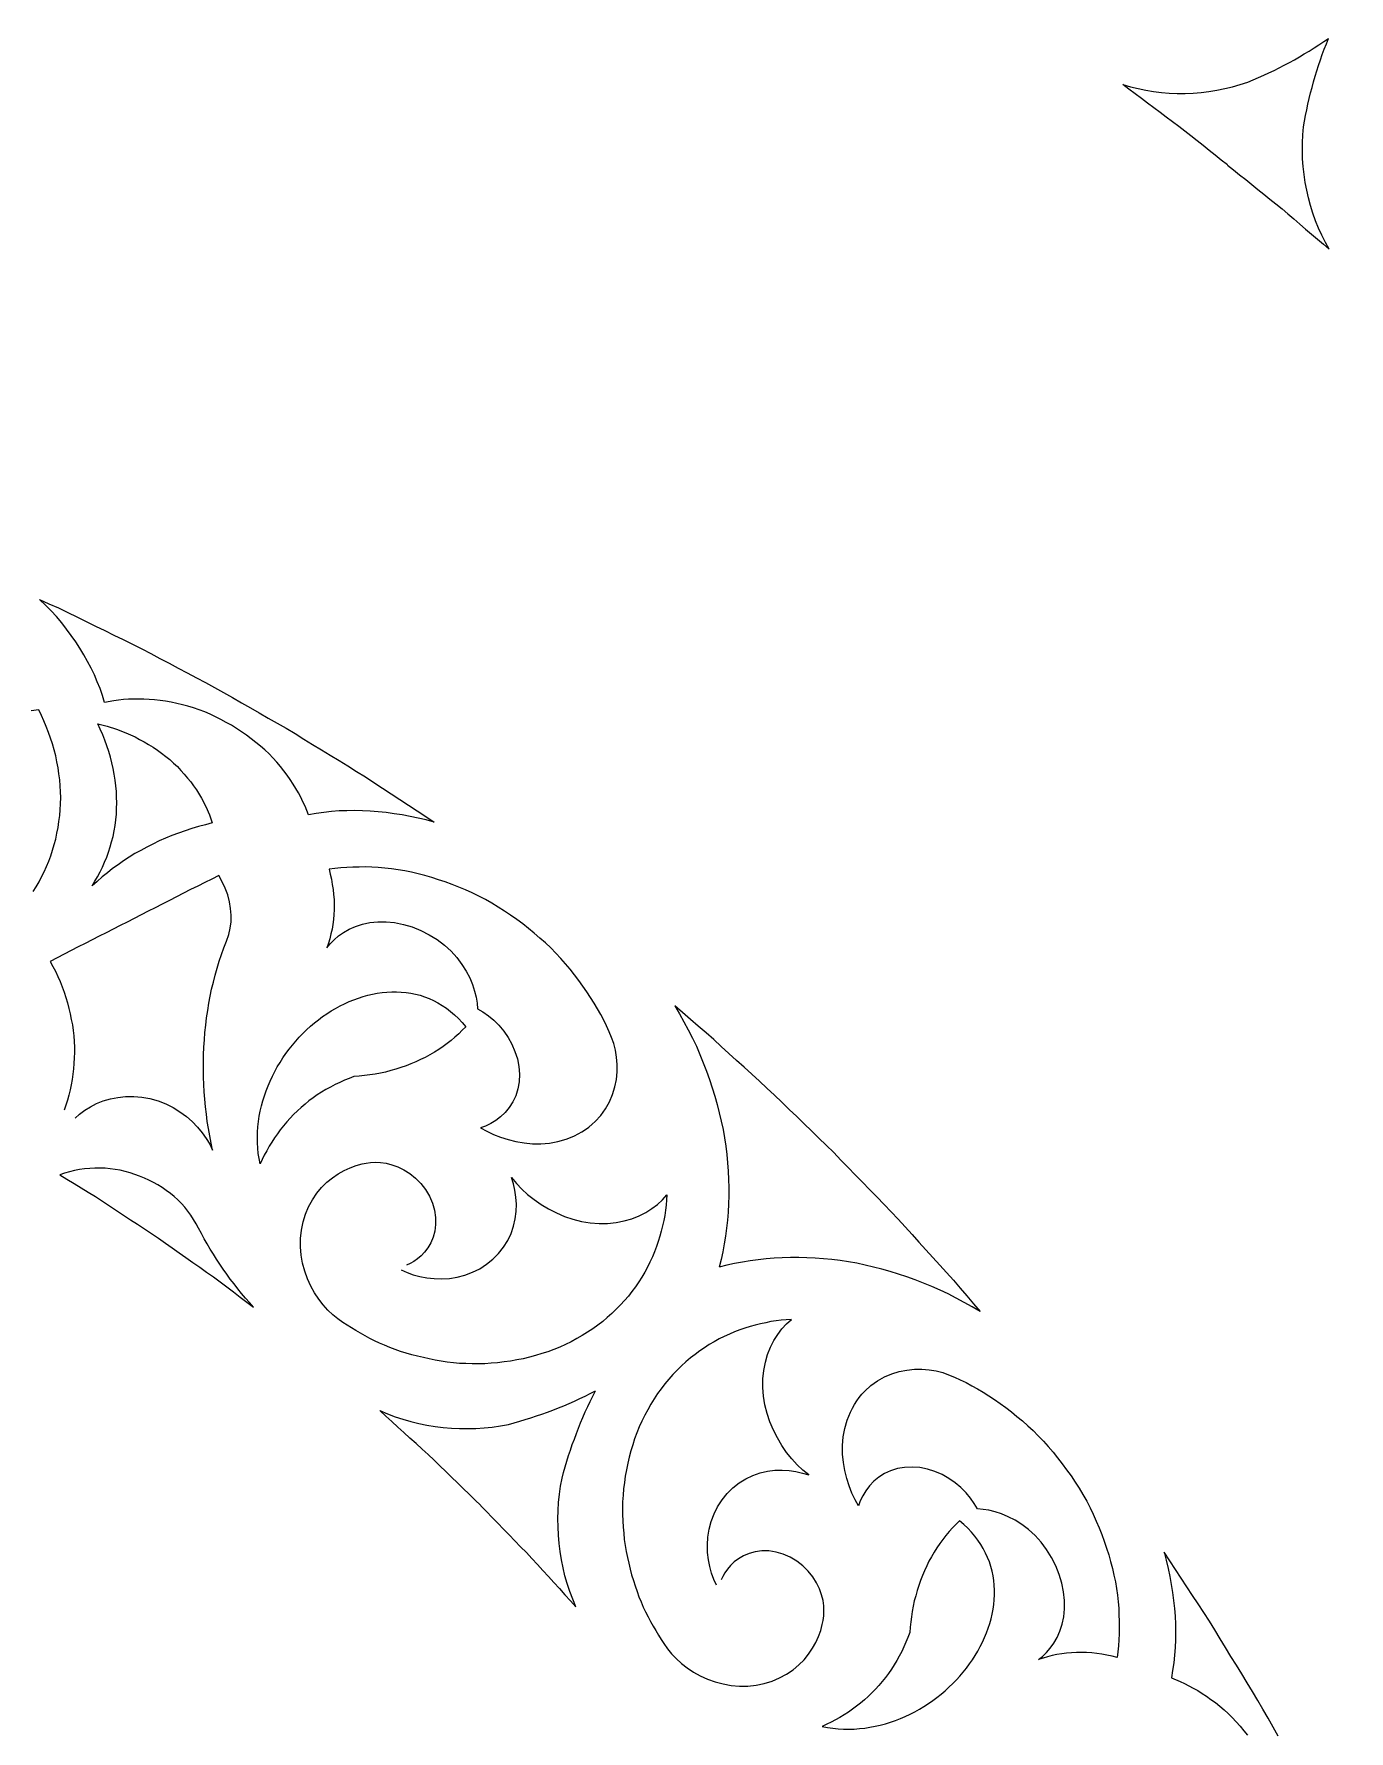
# Model space of a CAD drawing. Extents: x -1903 to -234, y -575 to 545.
# Drawn here: x -1205.6 to -1047.8, y 149.1 to 352.7 of the extents above; entities that cross this region are included whole.
import ezdxf

# ---------------------------------------------------------------- set-up
doc = ezdxf.new("R2010")
doc.units = 0
doc.layers.add('LAYER_1', color=18, linetype='CONTINUOUS')

msp = doc.modelspace()

# ---------------------------------------------------------------- linework, layer by layer
at = {"layer": 'LAYER_1'}
msp.add_lwpolyline([(-1342.91, 545.22, 0.414214), (-1902.91, -14.78, 0.414214), (-1342.91, -574.78, 0.414214), (-782.91, -14.78, 0.414214)], format="xyb", close=True, dxfattribs=at)
for points in [[(-1062.38, 337.01), (-1063.11, 337.59), (-1063.84, 338.17), (-1064.56, 338.76), (-1065.29, 339.34), (-1066.02, 339.92), (-1066.75, 340.51), (-1067.49, 341.08), (-1068.23, 341.64), (-1068.98, 342.2), (-1069.72, 342.76), (-1070.47, 343.32), (-1071.22, 343.88), (-1071.96, 344.44), (-1072.71, 345), (-1073.45, 345.56), (-1074.2, 346.12), (-1074.95, 346.68), (-1074.03, 346.4), (-1073.11, 346.17), (-1072.18, 345.98), (-1071.25, 345.82), (-1070.31, 345.71), (-1069.36, 345.63), (-1068.41, 345.59), (-1067.45, 345.59), (-1066.5, 345.63), (-1065.54, 345.71), (-1064.59, 345.83), (-1063.63, 345.99), (-1062.69, 346.18), (-1061.76, 346.4), (-1060.83, 346.66), (-1059.91, 346.95), (-1059.28, 347.22), (-1058.64, 347.49), (-1058.02, 347.77), (-1057.39, 348.06), (-1056.77, 348.36), (-1056.16, 348.66), (-1055.55, 348.98), (-1054.94, 349.3), (-1054.34, 349.64), (-1053.74, 349.98), (-1053.15, 350.33), (-1052.55, 350.68), (-1051.97, 351.06), (-1051.39, 351.43), (-1050.82, 351.82), (-1050.25, 352.2)], [(-1062.37, 337), (-1061.64, 336.42), (-1060.91, 335.83), (-1060.18, 335.25), (-1059.46, 334.67), (-1058.73, 334.08), (-1058, 333.5), (-1057.27, 332.92), (-1056.55, 332.33), (-1055.82, 331.74), (-1055.12, 331.13), (-1054.41, 330.53), (-1053.7, 329.92), (-1052.99, 329.32), (-1052.28, 328.71), (-1051.57, 328.11), (-1050.86, 327.5), (-1050.15, 326.89), (-1050.62, 327.72), (-1051.05, 328.57), (-1051.44, 329.44), (-1051.8, 330.32), (-1052.12, 331.22), (-1052.4, 332.13), (-1052.65, 333.05), (-1052.85, 333.98), (-1053.03, 334.92), (-1053.16, 335.87), (-1053.27, 336.81), (-1053.35, 337.76), (-1053.38, 338.72), (-1053.37, 339.68), (-1053.32, 340.64), (-1053.23, 341.6), (-1053.11, 342.28), (-1052.99, 342.96), (-1052.85, 343.64), (-1052.71, 344.31), (-1052.56, 344.98), (-1052.4, 345.65), (-1052.22, 346.32), (-1052.04, 346.98), (-1051.85, 347.65), (-1051.65, 348.31), (-1051.44, 348.96), (-1051.22, 349.62), (-1050.99, 350.27), (-1050.76, 350.92), (-1050.5, 351.56), (-1050.25, 352.2)], [(-1205.72, 249.81), (-1205.37, 250.39), (-1205.03, 250.97), (-1204.72, 251.58), (-1204.41, 252.19), (-1204.14, 252.82), (-1203.86, 253.46), (-1203.63, 254.11), (-1203.4, 254.77), (-1203.21, 255.45), (-1203.02, 256.12), (-1202.88, 256.82), (-1202.73, 257.51), (-1202.64, 258.22), (-1202.54, 258.93), (-1202.49, 259.64), (-1202.44, 260.36), (-1202.43, 261.09), (-1202.44, 261.8), (-1202.49, 262.52), (-1202.54, 263.24), (-1202.64, 263.96), (-1202.74, 264.68), (-1202.88, 265.4), (-1203.03, 266.11), (-1203.22, 266.82), (-1203.41, 267.53), (-1203.65, 268.22), (-1203.88, 268.92), (-1204.16, 269.61), (-1204.44, 270.29), (-1204.75, 270.96), (-1205.07, 271.63), (-1205.98, 271.51)], [(-1200.71, 222.61), (-1200.16, 223.11), (-1199.54, 223.57), (-1198.86, 224), (-1198.12, 224.37), (-1197.32, 224.69), (-1196.47, 224.95), (-1195.57, 225.12), (-1194.64, 225.22), (-1193.67, 225.23), (-1192.69, 225.15), (-1191.72, 224.98), (-1190.75, 224.72), (-1189.83, 224.36), (-1188.95, 223.91), (-1188.12, 223.4), (-1187.35, 222.83), (-1186.64, 222.21), (-1186.01, 221.56), (-1185.45, 220.88), (-1184.96, 220.19), (-1184.55, 219.49), (-1184.2, 218.79), (-1184.38, 219.64), (-1184.55, 220.5), (-1184.7, 221.37), (-1184.84, 222.24), (-1184.95, 223.12), (-1185.06, 224), (-1185.14, 224.89), (-1185.22, 225.77), (-1185.26, 226.66), (-1185.3, 227.56), (-1185.31, 228.45), (-1185.31, 229.34), (-1185.28, 230.24), (-1185.26, 231.13), (-1185.19, 232.02), (-1185.12, 232.91), (-1185.02, 233.8), (-1184.92, 234.67), (-1184.79, 235.54), (-1184.66, 236.41), (-1184.49, 237.26), (-1184.32, 238.12), (-1184.11, 238.96), (-1183.9, 239.8), (-1183.66, 240.63), (-1183.42, 241.46), (-1183.14, 242.27), (-1182.86, 243.08), (-1182.54, 243.87), (-1182.23, 244.66), (-1182.07, 245.41), (-1181.98, 246.18), (-1181.96, 246.98), (-1182.03, 247.79), (-1182.17, 248.6), (-1182.38, 249.42), (-1182.67, 250.21), (-1183.03, 250.99), (-1183.44, 251.74), (-1184.29, 251.32), (-1185.14, 250.9), (-1185.99, 250.48), (-1186.84, 250.05), (-1187.69, 249.61), (-1188.54, 249.17), (-1189.39, 248.74), (-1190.24, 248.31), (-1191.09, 247.88), (-1191.93, 247.45), (-1192.78, 247.02), (-1193.62, 246.58), (-1194.47, 246.16), (-1195.31, 245.73), (-1196.15, 245.31), (-1196.99, 244.88), (-1197.83, 244.45), (-1198.67, 244.02), (-1199.51, 243.6), (-1200.34, 243.17), (-1201.18, 242.75), (-1202.02, 242.31), (-1202.86, 241.87), (-1203.69, 241.43), (-1203.37, 240.84), (-1203.05, 240.25), (-1202.77, 239.64), (-1202.49, 239.01), (-1202.25, 238.38), (-1202.01, 237.74), (-1201.81, 237.09), (-1201.61, 236.45), (-1201.44, 235.79), (-1201.28, 235.14), (-1201.16, 234.47), (-1201.03, 233.81), (-1200.95, 233.15), (-1200.87, 232.49), (-1200.83, 231.82), (-1200.79, 231.16), (-1200.79, 230.5), (-1200.8, 229.85), (-1200.84, 229.2), (-1200.88, 228.54), (-1200.97, 227.9), (-1201.05, 227.26), (-1201.17, 226.63), (-1201.29, 226.01), (-1201.45, 225.39), (-1201.61, 224.78), (-1201.81, 224.18), (-1202, 223.59)], [(-1109.64, 218.51), (-1110.53, 219.37), (-1111.42, 220.23), (-1112.3, 221.09), (-1113.19, 221.95), (-1114.08, 222.81), (-1114.97, 223.67), (-1115.85, 224.53), (-1116.74, 225.39), (-1117.65, 226.23), (-1118.56, 227.06), (-1119.47, 227.89), (-1120.39, 228.73), (-1121.3, 229.56), (-1122.22, 230.39), (-1123.13, 231.22), (-1124.04, 232.05), (-1124.96, 232.88), (-1125.9, 233.68), (-1126.84, 234.48), (-1127.78, 235.29), (-1128.72, 236.09), (-1128.16, 235.13), (-1127.62, 234.17), (-1127.1, 233.21), (-1126.6, 232.24), (-1126.13, 231.27), (-1125.7, 230.27), (-1125.3, 229.27), (-1124.92, 228.27), (-1124.56, 227.27), (-1124.23, 226.27), (-1123.92, 225.27), (-1123.63, 224.27), (-1123.37, 223.27), (-1123.14, 222.27), (-1122.92, 221.27), (-1122.74, 220.28), (-1122.58, 219.28), (-1122.46, 218.27), (-1122.37, 217.27), (-1122.3, 216.27), (-1122.25, 215.28), (-1122.23, 214.29), (-1122.23, 213.31), (-1122.26, 212.33), (-1122.32, 211.36), (-1122.39, 210.39), (-1122.5, 209.43), (-1122.62, 208.48), (-1122.78, 207.53), (-1122.96, 206.6), (-1123.16, 205.67), (-1123.39, 204.75)], [(-1109.63, 218.49), (-1108.77, 217.6), (-1107.91, 216.72), (-1107.05, 215.83), (-1106.19, 214.94), (-1105.33, 214.05), (-1104.46, 213.17), (-1103.6, 212.28), (-1102.74, 211.39), (-1101.9, 210.49), (-1101.07, 209.57), (-1100.24, 208.66), (-1099.41, 207.74), (-1098.57, 206.83), (-1097.74, 205.92), (-1096.91, 205), (-1096.08, 204.09), (-1095.25, 203.17), (-1094.45, 202.23), (-1093.65, 201.29), (-1092.85, 200.35), (-1092.04, 199.41), (-1093, 199.97), (-1093.96, 200.52), (-1094.93, 201.03), (-1095.9, 201.53), (-1096.87, 202), (-1097.86, 202.43), (-1098.86, 202.84), (-1099.86, 203.22), (-1100.86, 203.57), (-1101.86, 203.91), (-1102.86, 204.22), (-1103.86, 204.5), (-1104.86, 204.76), (-1105.86, 205), (-1106.86, 205.21), (-1107.85, 205.4), (-1108.85, 205.55), (-1109.86, 205.67), (-1110.86, 205.76), (-1111.86, 205.84), (-1112.85, 205.88), (-1113.84, 205.9), (-1114.83, 205.9), (-1115.81, 205.87), (-1116.78, 205.82), (-1117.74, 205.74), (-1118.7, 205.64), (-1119.65, 205.51), (-1120.6, 205.35), (-1121.53, 205.18), (-1122.46, 204.97), (-1123.38, 204.74)], [(-1161.55, 204.42), (-1160.86, 204.11), (-1160.11, 203.84), (-1159.32, 203.62), (-1158.48, 203.46), (-1157.6, 203.37), (-1156.7, 203.34), (-1155.77, 203.4), (-1154.84, 203.55), (-1153.91, 203.79), (-1153, 204.13), (-1152.12, 204.56), (-1151.3, 205.09), (-1150.54, 205.7), (-1149.86, 206.38), (-1149.27, 207.14), (-1148.77, 207.94), (-1148.37, 208.79), (-1148.07, 209.66), (-1147.86, 210.54), (-1147.75, 211.43), (-1147.73, 212.3), (-1147.78, 213.15), (-1147.9, 213.97), (-1148.08, 214.75), (-1148.31, 215.5), (-1147.73, 214.8), (-1147.09, 214.12), (-1146.38, 213.47), (-1145.61, 212.85), (-1144.77, 212.27), (-1143.87, 211.74), (-1142.93, 211.26), (-1141.96, 210.84), (-1140.94, 210.5), (-1139.91, 210.24), (-1138.86, 210.07), (-1137.81, 209.99), (-1136.78, 210), (-1135.77, 210.1), (-1134.8, 210.29), (-1133.87, 210.56), (-1133.01, 210.9), (-1132.2, 211.31), (-1131.46, 211.77), (-1130.79, 212.28), (-1130.19, 212.83), (-1129.67, 213.41), (-1129.71, 212.81), (-1129.75, 212.2), (-1129.84, 211.58), (-1129.93, 210.96), (-1130.05, 210.33), (-1130.18, 209.71), (-1130.34, 209.08), (-1130.5, 208.46), (-1130.71, 207.83), (-1130.91, 207.21), (-1131.16, 206.59), (-1131.41, 205.97), (-1131.7, 205.36), (-1131.99, 204.75), (-1132.33, 204.16), (-1132.67, 203.56), (-1133.05, 202.98), (-1133.43, 202.4), (-1133.86, 201.84), (-1134.29, 201.28), (-1134.76, 200.74), (-1135.23, 200.21), (-1135.75, 199.7), (-1136.26, 199.19), (-1136.82, 198.71), (-1137.37, 198.23), (-1137.97, 197.79), (-1138.57, 197.34), (-1139.2, 196.94), (-1139.83, 196.53), (-1140.49, 196.17), (-1141.15, 195.8), (-1141.84, 195.48), (-1142.53, 195.15), (-1143.25, 194.88), (-1143.96, 194.6), (-1144.69, 194.37), (-1145.42, 194.13), (-1146.17, 193.95), (-1146.92, 193.76), (-1147.68, 193.62), (-1148.44, 193.47), (-1149.21, 193.37), (-1149.98, 193.27), (-1150.75, 193.21), (-1151.52, 193.16), (-1152.29, 193.15), (-1153.05, 193.14), (-1153.8, 193.17), (-1154.56, 193.2), (-1155.3, 193.28), (-1156.04, 193.35), (-1156.77, 193.47), (-1157.49, 193.58), (-1158.2, 193.74), (-1158.9, 193.89), (-1159.6, 194.06), (-1160.29, 194.24), (-1160.97, 194.44), (-1161.64, 194.64), (-1162.28, 194.88), (-1162.93, 195.11), (-1163.55, 195.37), (-1164.16, 195.63), (-1164.75, 195.92), (-1165.34, 196.2), (-1165.9, 196.51), (-1166.46, 196.81), (-1166.99, 197.13), (-1167.53, 197.45), (-1168.04, 197.78), (-1168.55, 198.1), (-1169.16, 198.54), (-1169.76, 199.03), (-1170.35, 199.59), (-1170.92, 200.22), (-1171.46, 200.91), (-1171.96, 201.66), (-1172.41, 202.48), (-1172.8, 203.35), (-1173.13, 204.27), (-1173.39, 205.22), (-1173.57, 206.19), (-1173.66, 207.19), (-1173.65, 208.19), (-1173.54, 209.19), (-1173.34, 210.17), (-1173.05, 211.11), (-1172.68, 212), (-1172.22, 212.84), (-1171.69, 213.61), (-1171.11, 214.31), (-1170.48, 214.93), (-1169.81, 215.48), (-1169.11, 215.95), (-1168.4, 216.35), (-1167.68, 216.67), (-1166.96, 216.93), (-1166.25, 217.13), (-1165.76, 217.23), (-1165.23, 217.3), (-1164.66, 217.33), (-1164.03, 217.3), (-1163.37, 217.21), (-1162.68, 217.04), (-1161.97, 216.78), (-1161.25, 216.42), (-1160.54, 215.97), (-1159.85, 215.42), (-1159.22, 214.78), (-1158.65, 214.05), (-1158.18, 213.26), (-1157.81, 212.43), (-1157.56, 211.57), (-1157.44, 210.71), (-1157.43, 209.88), (-1157.53, 209.08), (-1157.74, 208.34), (-1158.02, 207.67), (-1158.36, 207.08), (-1158.75, 206.56), (-1159.17, 206.11), (-1159.6, 205.74), (-1160.04, 205.43), (-1160.48, 205.17), (-1160.91, 204.97)], [(-1123.72, 166.58), (-1124.02, 167.28), (-1124.29, 168.02), (-1124.51, 168.82), (-1124.67, 169.65), (-1124.77, 170.53), (-1124.79, 171.43), (-1124.73, 172.36), (-1124.58, 173.3), (-1124.34, 174.23), (-1124, 175.14), (-1123.57, 176.01), (-1123.04, 176.83), (-1122.43, 177.59), (-1121.75, 178.27), (-1121, 178.87), (-1120.19, 179.37), (-1119.34, 179.77), (-1118.47, 180.07), (-1117.59, 180.27), (-1116.71, 180.38), (-1115.84, 180.41), (-1114.99, 180.35), (-1114.17, 180.23), (-1113.38, 180.05), (-1112.64, 179.83), (-1113.33, 180.4), (-1114.01, 181.04), (-1114.66, 181.75), (-1115.29, 182.53), (-1115.86, 183.36), (-1116.39, 184.26), (-1116.87, 185.2), (-1117.29, 186.18), (-1117.63, 187.19), (-1117.89, 188.22), (-1118.06, 189.27), (-1118.14, 190.32), (-1118.13, 191.35), (-1118.03, 192.36), (-1117.84, 193.33), (-1117.57, 194.26), (-1117.23, 195.13), (-1116.82, 195.93), (-1116.36, 196.67), (-1115.85, 197.34), (-1115.3, 197.94), (-1114.72, 198.47), (-1115.33, 198.42), (-1115.93, 198.38), (-1116.55, 198.29), (-1117.18, 198.21), (-1117.8, 198.08), (-1118.43, 197.96), (-1119.05, 197.79), (-1119.68, 197.63), (-1120.3, 197.42), (-1120.92, 197.22), (-1121.54, 196.97), (-1122.16, 196.72), (-1122.77, 196.43), (-1123.38, 196.14), (-1123.98, 195.8), (-1124.57, 195.47), (-1125.15, 195.08), (-1125.73, 194.7), (-1126.29, 194.27), (-1126.85, 193.85), (-1127.39, 193.37), (-1127.93, 192.9), (-1128.44, 192.39), (-1128.95, 191.87), (-1129.42, 191.31), (-1129.9, 190.76), (-1130.35, 190.16), (-1130.79, 189.57), (-1131.2, 188.94), (-1131.6, 188.31), (-1131.97, 187.64), (-1132.33, 186.98), (-1132.66, 186.29), (-1132.98, 185.6), (-1133.26, 184.89), (-1133.54, 184.17), (-1133.77, 183.44), (-1134, 182.71), (-1134.18, 181.96), (-1134.37, 181.22), (-1134.51, 180.45), (-1134.66, 179.69), (-1134.76, 178.92), (-1134.87, 178.15), (-1134.92, 177.38), (-1134.98, 176.61), (-1134.99, 175.85), (-1135, 175.08), (-1134.96, 174.33), (-1134.93, 173.57), (-1134.85, 172.83), (-1134.78, 172.09), (-1134.66, 171.37), (-1134.55, 170.64), (-1134.4, 169.93), (-1134.24, 169.23), (-1134.07, 168.53), (-1133.9, 167.84), (-1133.69, 167.17), (-1133.49, 166.5), (-1133.25, 165.85), (-1133.02, 165.21), (-1132.76, 164.59), (-1132.5, 163.97), (-1132.22, 163.38), (-1131.93, 162.79), (-1131.63, 162.23), (-1131.32, 161.67), (-1131, 161.14), (-1130.68, 160.61), (-1130.36, 160.09), (-1130.03, 159.58), (-1129.6, 158.97), (-1129.1, 158.37), (-1128.54, 157.78), (-1127.91, 157.21), (-1127.23, 156.67), (-1126.47, 156.17), (-1125.66, 155.72), (-1124.78, 155.33), (-1123.86, 155), (-1122.92, 154.74), (-1121.94, 154.56), (-1120.94, 154.48), (-1119.94, 154.49), (-1118.94, 154.59), (-1117.97, 154.79), (-1117.03, 155.08), (-1116.13, 155.46), (-1115.29, 155.91), (-1114.52, 156.44), (-1113.82, 157.02), (-1113.2, 157.65), (-1112.65, 158.32), (-1112.18, 159.02), (-1111.79, 159.73), (-1111.46, 160.45), (-1111.2, 161.17), (-1111.01, 161.89), (-1110.9, 162.37), (-1110.83, 162.9), (-1110.81, 163.48), (-1110.83, 164.1), (-1110.92, 164.76), (-1111.09, 165.45), (-1111.35, 166.16), (-1111.71, 166.88), (-1112.16, 167.59), (-1112.71, 168.28), (-1113.36, 168.92), (-1114.08, 169.48), (-1114.87, 169.95), (-1115.71, 170.32), (-1116.56, 170.57), (-1117.42, 170.7), (-1118.25, 170.7), (-1119.05, 170.6), (-1119.79, 170.4), (-1120.46, 170.11), (-1121.06, 169.77), (-1121.57, 169.38), (-1122.02, 168.97), (-1122.4, 168.53), (-1122.71, 168.09), (-1122.96, 167.65), (-1123.16, 167.22)], [(-1152, 176.15), (-1152.7, 176.83), (-1153.4, 177.51), (-1154.11, 178.19), (-1154.81, 178.87), (-1155.51, 179.55), (-1156.22, 180.24), (-1156.92, 180.92), (-1157.62, 181.6), (-1158.34, 182.27), (-1159.06, 182.93), (-1159.78, 183.59), (-1160.51, 184.25), (-1161.23, 184.91), (-1161.96, 185.57), (-1162.68, 186.23), (-1163.41, 186.88), (-1164.13, 187.54), (-1163.22, 187.16), (-1162.29, 186.81), (-1161.36, 186.5), (-1160.41, 186.23), (-1159.45, 186), (-1158.48, 185.81), (-1157.5, 185.65), (-1156.52, 185.53), (-1155.53, 185.45), (-1154.55, 185.41), (-1153.57, 185.39), (-1152.59, 185.41), (-1151.61, 185.47), (-1150.63, 185.57), (-1149.65, 185.71), (-1148.68, 185.89), (-1148, 186.08), (-1147.33, 186.26), (-1146.66, 186.47), (-1145.98, 186.67), (-1145.32, 186.9), (-1144.66, 187.12), (-1144, 187.36), (-1143.34, 187.6), (-1142.69, 187.86), (-1142.04, 188.12), (-1141.4, 188.4), (-1140.76, 188.67), (-1140.12, 188.97), (-1139.49, 189.26), (-1138.87, 189.58), (-1138.24, 189.89)], [(-1151.99, 176.13), (-1151.3, 175.43), (-1150.62, 174.73), (-1149.94, 174.02), (-1149.26, 173.32), (-1148.58, 172.62), (-1147.9, 171.92), (-1147.22, 171.21), (-1146.53, 170.51), (-1145.86, 169.8), (-1145.2, 169.07), (-1144.54, 168.35), (-1143.88, 167.62), (-1143.23, 166.9), (-1142.57, 166.18), (-1141.91, 165.45), (-1141.25, 164.73), (-1140.59, 164), (-1140.97, 164.91), (-1141.32, 165.84), (-1141.63, 166.78), (-1141.9, 167.73), (-1142.13, 168.69), (-1142.33, 169.65), (-1142.48, 170.63), (-1142.6, 171.61), (-1142.68, 172.6), (-1142.73, 173.58), (-1142.74, 174.56), (-1142.72, 175.54), (-1142.66, 176.52), (-1142.56, 177.5), (-1142.42, 178.48), (-1142.24, 179.45), (-1142.06, 180.13), (-1141.87, 180.81), (-1141.66, 181.48), (-1141.46, 182.15), (-1141.24, 182.81), (-1141.02, 183.48), (-1140.77, 184.13), (-1140.53, 184.79), (-1140.27, 185.44), (-1140.02, 186.09), (-1139.74, 186.73), (-1139.46, 187.38), (-1139.16, 188.01), (-1138.87, 188.64), (-1138.56, 189.27), (-1138.24, 189.89)], [(-1056.27, 148.47), (-1056.89, 149.55), (-1057.5, 150.62), (-1058.11, 151.7), (-1058.73, 152.77), (-1059.36, 153.83), (-1060.01, 154.89), (-1060.65, 155.94), (-1061.3, 157), (-1061.95, 158.05), (-1062.59, 159.11), (-1063.24, 160.16), (-1063.89, 161.22), (-1064.54, 162.27), (-1065.22, 163.3), (-1065.9, 164.34), (-1066.58, 165.37), (-1067.26, 166.41), (-1067.94, 167.44), (-1068.62, 168.47), (-1069.3, 169.51), (-1069.98, 170.54), (-1069.73, 169.58), (-1069.5, 168.61), (-1069.3, 167.64), (-1069.12, 166.68), (-1068.97, 165.72), (-1068.85, 164.76), (-1068.75, 163.81), (-1068.67, 162.86), (-1068.63, 161.92), (-1068.61, 160.98), (-1068.61, 160.05), (-1068.65, 159.12), (-1068.72, 158.19), (-1068.83, 157.27), (-1068.96, 156.36), (-1069.11, 155.46), (-1068.07, 155.04), (-1067.54, 154.78), (-1067.01, 154.53), (-1066.47, 154.24), (-1065.94, 153.94), (-1065.41, 153.6), (-1064.88, 153.26), (-1064.35, 152.88), (-1063.82, 152.5), (-1063.3, 152.08), (-1062.78, 151.65), (-1062.28, 151.19), (-1061.79, 150.71), (-1061.33, 150.2), (-1060.86, 149.68), (-1060.41, 149.13), (-1059.97, 148.58)]]:
    msp.add_lwpolyline(points, dxfattribs=at)
for points in [[(-1157.59, 258.15), (-1158.56, 258.41), (-1159.52, 258.63), (-1160.49, 258.83), (-1161.45, 259.01), (-1162.41, 259.16), (-1163.37, 259.29), (-1164.32, 259.38), (-1165.27, 259.46), (-1166.22, 259.51), (-1167.15, 259.53), (-1168.08, 259.52), (-1169.01, 259.49), (-1169.94, 259.41), (-1170.86, 259.31), (-1171.77, 259.18), (-1172.67, 259.02), (-1173.1, 260.07), (-1173.35, 260.6), (-1173.6, 261.13), (-1173.9, 261.66), (-1174.19, 262.19), (-1174.53, 262.72), (-1174.87, 263.26), (-1175.25, 263.78), (-1175.63, 264.31), (-1176.06, 264.83), (-1176.48, 265.35), (-1176.95, 265.85), (-1177.42, 266.34), (-1177.93, 266.81), (-1178.45, 267.28), (-1179, 267.72), (-1179.55, 268.16), (-1180.13, 268.58), (-1180.71, 269), (-1181.32, 269.39), (-1181.93, 269.77), (-1182.56, 270.12), (-1183.19, 270.47), (-1183.84, 270.79), (-1184.48, 271.1), (-1185.14, 271.37), (-1185.8, 271.64), (-1186.48, 271.85), (-1187.16, 272.06), (-1187.83, 272.23), (-1188.51, 272.4), (-1189.18, 272.53), (-1189.84, 272.65), (-1190.5, 272.74), (-1191.16, 272.82), (-1191.81, 272.87), (-1192.45, 272.91), (-1193.07, 272.92), (-1193.7, 272.92), (-1194.3, 272.89), (-1194.9, 272.85), (-1195.48, 272.79), (-1196.06, 272.72), (-1197.16, 272.5), (-1197.42, 273.34), (-1197.71, 274.17), (-1198.04, 274.99), (-1198.39, 275.81), (-1198.78, 276.62), (-1199.2, 277.43), (-1199.64, 278.22), (-1200.12, 279.01), (-1200.62, 279.79), (-1201.16, 280.56), (-1201.72, 281.32), (-1202.31, 282.07), (-1202.92, 282.81), (-1203.58, 283.51), (-1204.26, 284.2), (-1204.97, 284.87), (-1203.84, 284.36), (-1202.71, 283.85), (-1201.59, 283.31), (-1200.48, 282.77), (-1199.37, 282.22), (-1198.26, 281.68), (-1197.15, 281.14), (-1196.04, 280.59), (-1194.93, 280.05), (-1193.82, 279.5), (-1192.71, 278.94), (-1191.62, 278.37), (-1190.52, 277.79), (-1189.43, 277.21), (-1188.34, 276.63), (-1187.24, 276.05), (-1186.15, 275.47), (-1185.05, 274.89), (-1183.96, 274.31), (-1182.89, 273.7), (-1181.81, 273.09), (-1180.74, 272.47), (-1179.66, 271.86), (-1178.59, 271.25), (-1177.51, 270.63), (-1176.44, 270.02), (-1175.36, 269.41), (-1174.3, 268.77), (-1173.24, 268.12), (-1172.19, 267.48), (-1171.13, 266.83), (-1170.08, 266.18), (-1169.02, 265.54), (-1167.97, 264.89), (-1166.91, 264.24), (-1165.86, 263.59), (-1164.83, 262.91), (-1163.8, 262.23), (-1162.76, 261.55), (-1161.73, 260.87), (-1160.69, 260.19), (-1159.66, 259.51), (-1158.62, 258.83)], [(-1198.65, 250.51), (-1198.32, 251.05), (-1198, 251.6), (-1197.71, 252.17), (-1197.42, 252.74), (-1197.16, 253.33), (-1196.91, 253.93), (-1196.7, 254.55), (-1196.49, 255.17), (-1196.32, 255.8), (-1196.15, 256.44), (-1196.03, 257.1), (-1195.91, 257.75), (-1195.83, 258.42), (-1195.75, 259.09), (-1195.73, 259.77), (-1195.7, 260.45), (-1195.72, 261.14), (-1195.75, 261.82), (-1195.82, 262.51), (-1195.89, 263.2), (-1196.01, 263.89), (-1196.13, 264.58), (-1196.29, 265.27), (-1196.46, 265.95), (-1196.67, 266.63), (-1196.88, 267.3), (-1197.14, 267.97), (-1197.39, 268.64), (-1197.68, 269.29), (-1197.98, 269.93), (-1196.87, 269.66), (-1195.75, 269.3), (-1194.62, 268.87), (-1193.51, 268.37), (-1192.96, 268.08), (-1192.41, 267.79), (-1191.88, 267.46), (-1191.35, 267.14), (-1190.83, 266.79), (-1190.32, 266.43), (-1189.83, 266.04), (-1189.34, 265.66), (-1188.88, 265.24), (-1188.43, 264.82), (-1188.01, 264.36), (-1187.6, 263.91), (-1187.21, 263.44), (-1186.83, 262.98), (-1186.49, 262.49), (-1186.15, 262.01), (-1185.55, 261.03), (-1185.03, 260.03), (-1184.59, 259.04), (-1184.24, 258.05), (-1185.07, 257.83), (-1185.9, 257.62), (-1186.7, 257.37), (-1187.51, 257.12), (-1188.3, 256.83), (-1189.09, 256.54), (-1189.86, 256.21), (-1190.62, 255.89), (-1191.36, 255.52), (-1192.1, 255.16), (-1192.81, 254.76), (-1193.53, 254.37), (-1194.21, 253.93), (-1194.9, 253.5), (-1195.55, 253.04), (-1196.21, 252.57), (-1196.83, 252.07), (-1197.46, 251.57), (-1198.05, 251.04)], [(-1152.03, 221.46), (-1151.29, 221.05), (-1150.48, 220.68), (-1149.63, 220.35), (-1148.72, 220.07), (-1147.79, 219.83), (-1146.81, 219.65), (-1145.81, 219.56), (-1144.79, 219.55), (-1143.76, 219.64), (-1142.74, 219.83), (-1141.74, 220.11), (-1141.25, 220.3), (-1140.77, 220.5), (-1140.32, 220.74), (-1139.87, 220.98), (-1139.45, 221.27), (-1139.03, 221.56), (-1138.65, 221.89), (-1138.27, 222.22), (-1137.6, 222.95), (-1137.02, 223.75), (-1136.55, 224.59), (-1136.18, 225.47), (-1135.91, 226.37), (-1135.73, 227.28), (-1135.65, 228.18), (-1135.64, 229.08), (-1135.71, 229.95), (-1135.85, 230.79), (-1136.04, 231.6), (-1136.31, 232.3), (-1136.59, 232.99), (-1136.91, 233.69), (-1137.24, 234.38), (-1137.61, 235.07), (-1137.99, 235.75), (-1138.4, 236.44), (-1138.82, 237.12), (-1139.28, 237.8), (-1139.74, 238.48), (-1140.24, 239.16), (-1140.74, 239.83), (-1141.28, 240.49), (-1141.83, 241.15), (-1142.4, 241.8), (-1142.98, 242.44), (-1143.61, 243.05), (-1144.24, 243.66), (-1144.91, 244.24), (-1145.58, 244.82), (-1146.27, 245.38), (-1146.97, 245.93), (-1147.69, 246.46), (-1148.42, 246.98), (-1149.16, 247.47), (-1149.91, 247.96), (-1150.68, 248.41), (-1151.44, 248.87), (-1152.24, 249.26), (-1153.04, 249.65), (-1153.84, 250.01), (-1154.65, 250.36), (-1155.46, 250.67), (-1156.27, 250.98), (-1157.09, 251.24), (-1157.9, 251.51), (-1158.71, 251.73), (-1159.52, 251.96), (-1160.33, 252.14), (-1161.13, 252.31), (-1161.93, 252.44), (-1162.74, 252.55), (-1163.53, 252.63), (-1164.32, 252.7), (-1165.09, 252.73), (-1165.86, 252.77), (-1166.61, 252.76), (-1167.36, 252.75), (-1168.09, 252.71), (-1168.82, 252.66), (-1169.52, 252.59), (-1170.22, 252.51), (-1170.08, 251.9), (-1169.93, 251.29), (-1169.83, 250.68), (-1169.73, 250.07), (-1169.68, 249.46), (-1169.62, 248.85), (-1169.62, 248.25), (-1169.61, 247.64), (-1169.65, 247.05), (-1169.69, 246.45), (-1169.78, 245.87), (-1169.86, 245.29), (-1170, 244.73), (-1170.13, 244.16), (-1170.3, 243.62), (-1170.48, 243.07), (-1170.08, 243.56), (-1169.62, 244.04), (-1169.09, 244.49), (-1168.48, 244.92), (-1167.8, 245.3), (-1167.05, 245.64), (-1166.22, 245.91), (-1165.32, 246.1), (-1164.38, 246.19), (-1163.38, 246.19), (-1162.35, 246.09), (-1161.3, 245.88), (-1160.24, 245.57), (-1159.21, 245.15), (-1158.21, 244.64), (-1157.26, 244.05), (-1156.37, 243.39), (-1155.58, 242.67), (-1154.88, 241.89), (-1154.27, 241.08), (-1153.76, 240.26), (-1153.33, 239.45), (-1152.99, 238.66), (-1152.74, 237.88), (-1152.56, 237.14), (-1152.44, 236.43), (-1152.38, 235.76), (-1151.74, 235.37), (-1151.09, 234.91), (-1150.44, 234.38), (-1149.83, 233.78), (-1149.25, 233.08), (-1148.73, 232.32), (-1148.27, 231.51), (-1147.9, 230.64), (-1147.61, 229.74), (-1147.43, 228.82), (-1147.36, 227.9), (-1147.4, 227), (-1147.55, 226.14), (-1147.81, 225.32), (-1148.15, 224.57), (-1148.58, 223.89), (-1149.08, 223.29), (-1149.62, 222.77), (-1150.2, 222.33), (-1150.81, 221.97), (-1151.42, 221.68)], [(-1178.49, 217.13), (-1178.61, 217.77), (-1178.71, 218.4), (-1178.77, 219.04), (-1178.81, 219.68), (-1178.82, 220.32), (-1178.8, 220.96), (-1178.76, 221.59), (-1178.69, 222.22), (-1178.59, 222.85), (-1178.48, 223.47), (-1178.33, 224.09), (-1178.17, 224.7), (-1177.98, 225.31), (-1177.77, 225.9), (-1177.54, 226.5), (-1177.29, 227.08), (-1177.02, 227.65), (-1176.73, 228.22), (-1176.43, 228.78), (-1176.1, 229.32), (-1175.75, 229.85), (-1175.39, 230.38), (-1175.02, 230.89), (-1174.62, 231.38), (-1174.22, 231.86), (-1173.79, 232.33), (-1173.36, 232.79), (-1172.91, 233.22), (-1172.44, 233.65), (-1171.97, 234.05), (-1171.48, 234.44), (-1170.99, 234.81), (-1170.48, 235.16), (-1169.96, 235.49), (-1169.44, 235.8), (-1168.9, 236.09), (-1168.36, 236.36), (-1167.82, 236.61), (-1167.26, 236.84), (-1166.7, 237.04), (-1166.14, 237.22), (-1165.57, 237.38), (-1165, 237.51), (-1164.43, 237.62), (-1163.86, 237.7), (-1163.28, 237.76), (-1162.7, 237.79), (-1162.13, 237.79), (-1161.55, 237.76), (-1160.98, 237.71), (-1160.41, 237.63), (-1159.85, 237.52), (-1159.29, 237.37), (-1158.75, 237.19), (-1158.21, 236.98), (-1157.68, 236.73), (-1157.16, 236.46), (-1156.64, 236.15), (-1156.14, 235.81), (-1155.65, 235.43), (-1155.17, 235.03), (-1154.7, 234.59), (-1154.24, 234.11), (-1153.8, 233.6), (-1154.23, 233.18), (-1154.65, 232.76), (-1155.11, 232.36), (-1155.56, 231.96), (-1156.05, 231.59), (-1156.54, 231.22), (-1157.06, 230.88), (-1157.58, 230.54), (-1158.12, 230.23), (-1158.67, 229.92), (-1159.24, 229.65), (-1159.81, 229.38), (-1160.4, 229.14), (-1160.98, 228.9), (-1161.59, 228.7), (-1162.19, 228.49), (-1162.81, 228.33), (-1163.43, 228.16), (-1164.06, 228.04), (-1164.69, 227.91), (-1165.32, 227.82), (-1165.95, 227.73), (-1166.59, 227.68), (-1167.23, 227.61), (-1167.8, 227.39), (-1168.38, 227.17), (-1168.94, 226.91), (-1169.5, 226.65), (-1170.04, 226.36), (-1170.59, 226.07), (-1171.11, 225.74), (-1171.63, 225.41), (-1172.13, 225.05), (-1172.63, 224.69), (-1173.1, 224.3), (-1173.57, 223.91), (-1174.02, 223.49), (-1174.47, 223.07), (-1174.88, 222.63), (-1175.3, 222.18), (-1175.68, 221.71), (-1176.07, 221.24), (-1176.42, 220.75), (-1176.77, 220.26), (-1177.09, 219.75), (-1177.41, 219.25), (-1177.7, 218.72), (-1177.99, 218.2), (-1178.24, 217.66)], [(-1179.28, 199.95), (-1179.76, 200.5), (-1180.25, 201.04), (-1180.72, 201.6), (-1181.18, 202.16), (-1181.62, 202.73), (-1182.07, 203.31), (-1182.49, 203.91), (-1182.91, 204.5), (-1183.31, 205.11), (-1183.72, 205.7), (-1184.11, 206.3), (-1184.49, 206.91), (-1184.85, 207.53), (-1185.22, 208.15), (-1185.55, 208.78), (-1185.89, 209.41), (-1186.17, 209.95), (-1186.48, 210.47), (-1186.81, 210.97), (-1187.16, 211.46), (-1187.54, 211.93), (-1187.94, 212.38), (-1188.36, 212.81), (-1188.8, 213.21), (-1189.27, 213.59), (-1189.76, 213.95), (-1190.26, 214.29), (-1190.77, 214.61), (-1191.3, 214.91), (-1191.84, 215.19), (-1192.39, 215.44), (-1192.96, 215.67), (-1193.53, 215.88), (-1194.11, 216.07), (-1194.7, 216.23), (-1195.29, 216.37), (-1195.89, 216.48), (-1196.49, 216.56), (-1197.11, 216.61), (-1197.72, 216.63), (-1198.34, 216.63), (-1198.95, 216.6), (-1199.56, 216.54), (-1200.17, 216.45), (-1200.77, 216.34), (-1201.37, 216.2), (-1201.96, 216.03), (-1202.55, 215.84), (-1201.69, 215.31), (-1200.83, 214.78), (-1199.98, 214.26), (-1199.12, 213.73), (-1198.26, 213.21), (-1197.42, 212.65), (-1196.58, 212.1), (-1195.73, 211.55), (-1194.89, 210.99), (-1194.05, 210.44), (-1193.21, 209.89), (-1192.37, 209.34), (-1191.53, 208.78), (-1190.7, 208.22), (-1189.87, 207.64), (-1189.05, 207.06), (-1188.22, 206.48), (-1187.4, 205.9), (-1186.58, 205.32), (-1185.75, 204.74), (-1184.93, 204.16), (-1184.11, 203.58), (-1183.3, 202.98), (-1182.5, 202.37), (-1181.69, 201.77), (-1180.89, 201.16), (-1180.08, 200.56)], [(-1106.67, 176.1), (-1107.08, 176.85), (-1107.45, 177.65), (-1107.79, 178.5), (-1108.07, 179.41), (-1108.31, 180.35), (-1108.48, 181.32), (-1108.57, 182.32), (-1108.58, 183.35), (-1108.49, 184.38), (-1108.31, 185.4), (-1108.02, 186.4), (-1107.83, 186.88), (-1107.64, 187.36), (-1107.39, 187.81), (-1107.15, 188.27), (-1106.86, 188.69), (-1106.58, 189.11), (-1106.25, 189.49), (-1105.92, 189.87), (-1105.18, 190.54), (-1104.39, 191.11), (-1103.54, 191.58), (-1102.67, 191.95), (-1101.77, 192.22), (-1100.86, 192.4), (-1099.95, 192.49), (-1099.06, 192.49), (-1098.18, 192.42), (-1097.34, 192.29), (-1096.53, 192.1), (-1095.84, 191.82), (-1095.14, 191.54), (-1094.44, 191.22), (-1093.75, 190.9), (-1093.07, 190.52), (-1092.38, 190.15), (-1091.7, 189.73), (-1091.01, 189.31), (-1090.33, 188.85), (-1089.65, 188.39), (-1088.98, 187.89), (-1088.3, 187.39), (-1087.64, 186.85), (-1086.98, 186.31), (-1086.34, 185.73), (-1085.69, 185.15), (-1085.08, 184.52), (-1084.47, 183.89), (-1083.89, 183.22), (-1083.31, 182.56), (-1082.76, 181.86), (-1082.2, 181.16), (-1081.68, 180.44), (-1081.15, 179.72), (-1080.66, 178.97), (-1080.17, 178.22), (-1079.72, 177.46), (-1079.27, 176.69), (-1078.87, 175.89), (-1078.48, 175.1), (-1078.13, 174.29), (-1077.78, 173.48), (-1077.47, 172.67), (-1077.16, 171.86), (-1076.89, 171.04), (-1076.62, 170.23), (-1076.4, 169.42), (-1076.18, 168.61), (-1076, 167.81), (-1075.82, 167), (-1075.7, 166.2), (-1075.58, 165.4), (-1075.51, 164.61), (-1075.43, 163.82), (-1075.4, 163.04), (-1075.37, 162.27), (-1075.37, 161.52), (-1075.38, 160.77), (-1075.42, 160.04), (-1075.47, 159.31), (-1075.55, 158.61), (-1075.63, 157.91), (-1076.23, 158.06), (-1076.84, 158.2), (-1077.45, 158.3), (-1078.06, 158.4), (-1078.67, 158.46), (-1079.28, 158.51), (-1079.88, 158.52), (-1080.49, 158.52), (-1081.08, 158.48), (-1081.68, 158.44), (-1082.26, 158.36), (-1082.84, 158.27), (-1083.41, 158.14), (-1083.97, 158), (-1084.51, 157.83), (-1085.06, 157.66), (-1084.57, 158.05), (-1084.1, 158.51), (-1083.64, 159.05), (-1083.22, 159.65), (-1082.83, 160.33), (-1082.5, 161.09), (-1082.22, 161.92), (-1082.03, 162.81), (-1081.94, 163.76), (-1081.94, 164.75), (-1082.04, 165.78), (-1082.25, 166.84), (-1082.57, 167.89), (-1082.98, 168.93), (-1083.49, 169.93), (-1084.08, 170.88), (-1084.74, 171.76), (-1085.46, 172.56), (-1086.25, 173.26), (-1087.05, 173.86), (-1087.87, 174.38), (-1088.68, 174.8), (-1089.48, 175.14), (-1090.25, 175.4), (-1091, 175.58), (-1091.71, 175.69), (-1092.38, 175.75), (-1092.76, 176.4), (-1093.22, 177.05), (-1093.75, 177.69), (-1094.36, 178.31), (-1095.05, 178.88), (-1095.81, 179.4), (-1096.63, 179.86), (-1097.49, 180.24), (-1098.39, 180.52), (-1099.31, 180.7), (-1100.23, 180.77), (-1101.13, 180.73), (-1102, 180.58), (-1102.81, 180.33), (-1103.56, 179.98), (-1104.24, 179.55), (-1104.84, 179.06), (-1105.36, 178.51), (-1105.8, 177.93), (-1106.16, 177.33), (-1106.45, 176.71)], [(-1111.01, 149.64), (-1110.37, 149.52), (-1109.73, 149.43), (-1109.09, 149.36), (-1108.45, 149.32), (-1107.81, 149.32), (-1107.18, 149.33), (-1106.54, 149.38), (-1105.91, 149.45), (-1105.29, 149.54), (-1104.66, 149.66), (-1104.05, 149.8), (-1103.43, 149.96), (-1102.83, 150.15), (-1102.23, 150.36), (-1101.64, 150.59), (-1101.05, 150.84), (-1100.48, 151.11), (-1099.91, 151.4), (-1099.36, 151.71), (-1098.81, 152.03), (-1098.28, 152.38), (-1097.76, 152.74), (-1097.25, 153.12), (-1096.75, 153.51), (-1096.27, 153.92), (-1095.8, 154.34), (-1095.35, 154.78), (-1094.91, 155.23), (-1094.49, 155.69), (-1094.08, 156.16), (-1093.7, 156.65), (-1093.33, 157.15), (-1092.98, 157.65), (-1092.64, 158.17), (-1092.33, 158.69), (-1092.04, 159.23), (-1091.77, 159.77), (-1091.52, 160.32), (-1091.3, 160.87), (-1091.09, 161.43), (-1090.91, 161.99), (-1090.75, 162.56), (-1090.62, 163.13), (-1090.51, 163.7), (-1090.43, 164.28), (-1090.38, 164.85), (-1090.35, 165.43), (-1090.34, 166), (-1090.37, 166.58), (-1090.42, 167.15), (-1090.5, 167.72), (-1090.61, 168.28), (-1090.76, 168.84), (-1090.94, 169.38), (-1091.16, 169.92), (-1091.4, 170.45), (-1091.68, 170.98), (-1091.99, 171.49), (-1092.33, 171.99), (-1092.7, 172.49), (-1093.11, 172.97), (-1093.55, 173.43), (-1094.02, 173.89), (-1094.53, 174.33), (-1094.95, 173.91), (-1095.38, 173.48), (-1095.77, 173.03), (-1096.17, 172.57), (-1096.54, 172.08), (-1096.91, 171.59), (-1097.25, 171.07), (-1097.59, 170.56), (-1097.9, 170.01), (-1098.21, 169.46), (-1098.48, 168.9), (-1098.76, 168.33), (-1099, 167.74), (-1099.24, 167.15), (-1099.44, 166.54), (-1099.64, 165.94), (-1099.8, 165.32), (-1099.97, 164.7), (-1100.1, 164.07), (-1100.22, 163.45), (-1100.31, 162.81), (-1100.4, 162.18), (-1100.46, 161.55), (-1100.52, 160.91), (-1100.74, 160.33), (-1100.97, 159.75), (-1101.22, 159.19), (-1101.48, 158.63), (-1101.77, 158.09), (-1102.07, 157.55), (-1102.39, 157.03), (-1102.72, 156.5), (-1103.08, 156), (-1103.44, 155.51), (-1103.83, 155.03), (-1104.22, 154.56), (-1104.64, 154.11), (-1105.06, 153.67), (-1105.5, 153.25), (-1105.95, 152.84), (-1106.42, 152.45), (-1106.89, 152.07), (-1107.38, 151.71), (-1107.87, 151.36), (-1108.38, 151.04), (-1108.89, 150.72), (-1109.41, 150.43), (-1109.94, 150.15), (-1110.47, 149.9)]]:
    msp.add_lwpolyline(points, close=True, dxfattribs=at)

doc.saveas('drawing.dxf')
